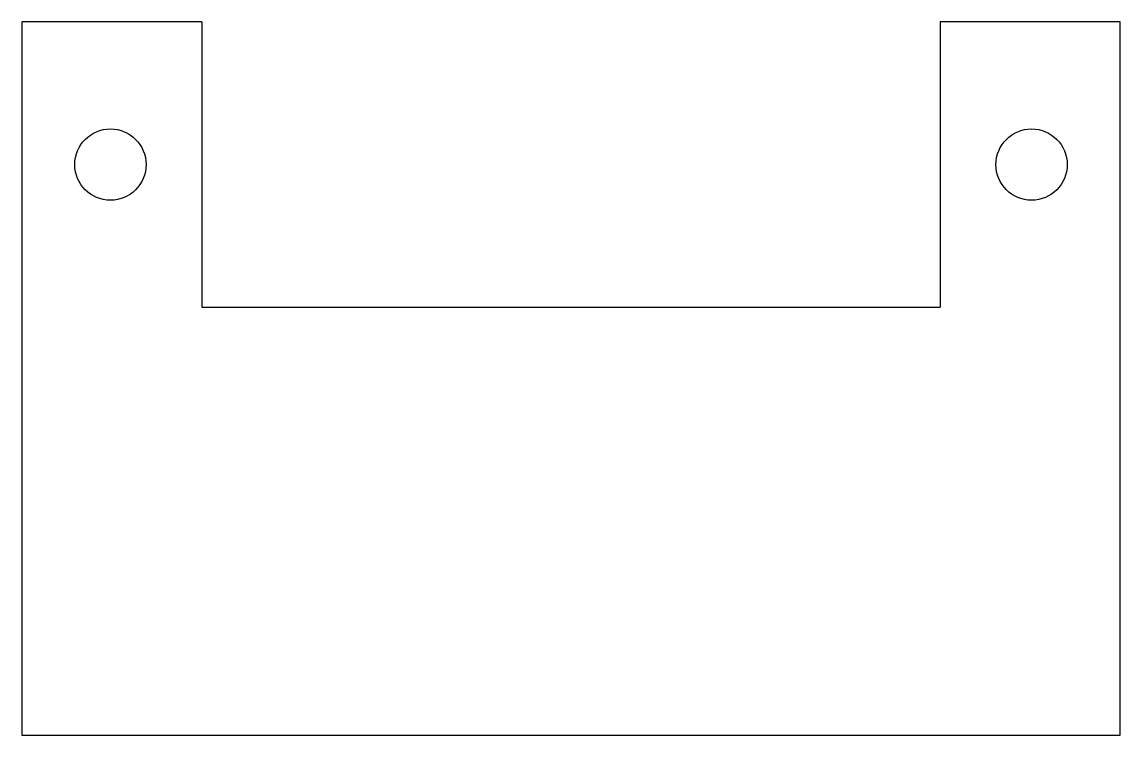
# Model space of a CAD drawing. Header units: inches. Extents: x -1.92 to 1.92, y -1.25 to 1.25.
import ezdxf

# ---------------------------------------------------------------- set-up
doc = ezdxf.new("R2010")
doc.units = ezdxf.units.IN
doc.header["$MEASUREMENT"] = 0

msp = doc.modelspace()

# ---------------------------------------------------------------- linework, layer by layer
at = {"color": 7, "linetype": 'Continuous', "lineweight": 25}
for p, q in [((-1.9245, 1.25), (-1.9245, -1.25)), ((-1.2945, 1.25), (-1.9245, 1.25)), ((-1.2945, 1.25), (-1.2945, 0.25)), ((1.2945, 1.25), (1.2945, 0.25)), ((1.9245, 1.25), (1.2945, 1.25)), ((1.9245, -1.25), (1.9245, 1.25)), ((-1.2945, 0.25), (1.2945, 0.25)), ((-1.9245, -1.25), (1.9245, -1.25))]:
    msp.add_line(p, q, dxfattribs=at)
for centre in [(-1.6145, 0.75), (1.6145, 0.75)]:
    msp.add_circle(centre, 0.125, dxfattribs=at)

doc.saveas('drawing.dxf')
